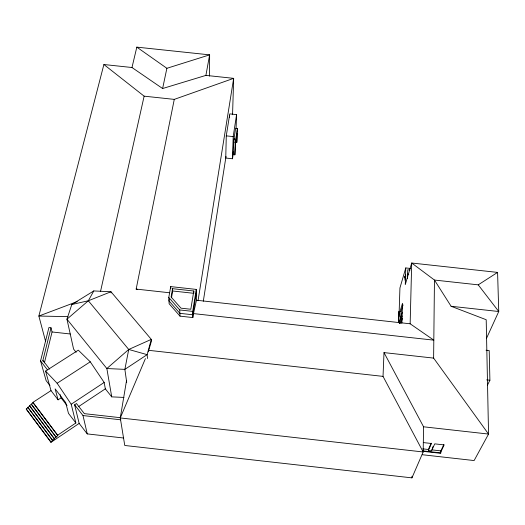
<?xml version="1.0" encoding="UTF-8"?>
<svg xmlns="http://www.w3.org/2000/svg" width="525" height="525" viewBox="0 0 525 525"><rect width="100%" height="100%" fill="white"/><g stroke="black" fill="none" stroke-linecap="round" stroke-linejoin="round"><path stroke-width="0.79" d="M209.567 76.112L209.626 54.862L136.822 47.132L131.985 67.515L162.612 88.528L205.905 75.39L233.664 78.35L232.562 114.706M422.513 451.277L440.665 453.318L440.882 450.89L443.822 444.603M422.218 454.722L474.114 460.556L488.552 434.07L433.624 358.102L434.457 280.048L411.705 263.018L405.28 284.596L405.773 267.934L410.517 268.452M440.672 452.32L444.143 444.911L434.726 443.855L431.583 450.844L428.367 450.483L428.38 449.485L431.163 443.185M433.624 358.102L384.005 352.603L423.577 426.799L423.17 451.973L411.941 477.868L124.76 445.476L120.271 417.939L126.486 380.842M411.941 477.868L411.981 476.254M236.099 128.225L236.578 114.621L229.766 113.892L226.275 135.857L225.757 158.032L232.483 158.753L233.113 154.632L233.527 141.921L235.62 128.257L237.398 128.448L236.933 141.245L236.729 142.59L235.554 142.465M193.482 313.596L196.448 300.228L196.271 289.413L170.723 286.604L168.774 297.485L169.142 303.752L180.009 316.142L192.839 317.559L193.482 313.596L433.814 340.154L410.15 323.794L411.705 263.018L497.582 272.403L498.75 311.515L486.537 338.271M229.491 117.646L229.55 115.244M407.459 278.493L407.702 269.798L410.077 270.06M404.887 280.14L405.07 278.768M404.952 277.915L405.005 276.255L405.123 278.591M405.372 274.995L405.188 276.367M407.361 275.218L407.308 276.878L407.334 275.166M401.894 323.092L402.504 303.325L400.03 311.502M232.483 158.753L233.192 136.598L236.578 114.621M233.317 153.261L233.369 151.725M233.52 147.125L233.861 142.492M398.554 322.429L398.902 311.902L399.053 311.397L401.015 311.614L403.042 304.92M398.678 322.737L399.053 311.397M399 316.614L399.932 287.982L405.773 267.934M399.512 323.348L399.591 320.919M399.65 323.367L399.742 320.532L402.222 312.421M400.778 319.134L401.015 311.614M233.113 154.632L234.878 154.822L235.325 142.118L237.398 128.448M236.729 142.59L237.064 133.33L235.41 144.244L234.878 154.822M145.405 358.608L120.271 417.939L423.17 451.973L383.027 376.379L384.005 352.603M404.978 277.968L405.136 276.55M234.216 140.155L234.458 138.593M203.3 301.245L226.012 156.424M198.03 300.713L233.664 78.35L174.274 99.382L144.132 96.16L103.891 64.522L38.863 316.043L45.668 341.69M192.839 317.559L192.701 311.384L196.271 289.413M196.33 292.871L192.78 314.77L179.891 313.346L168.978 300.917L169.253 299.368M193.804 291.014L190.811 309.251L180.981 308.168L171.091 296.96L172.561 288.678L193.804 291.014L193.85 293.317L172.686 290.988L172.561 288.678M171.485 297.747L172.686 290.988M205.905 75.39L209.626 54.862L166.884 68.296L136.822 47.132M76.151 352.308L73.598 349.112L66.951 319.187L71.8 304.513L88.338 300.766L128.73 349.466L124.865 369.37L126.702 382.351M137.714 289.61L136.159 289.085L174.274 99.382M162.612 88.528L166.884 68.296M100.551 291.349L144.132 96.16M44.402 362.86L52.06 331.964L51.01 327.79L48.923 327.554L40.563 360.951L46.115 380.599L49.98 385.606M43.26 361.751L42.886 360.406L51.01 327.79M148.267 351.848L151.456 341.027L151.305 339.386L110.972 291.762L93.778 290.935L71.8 304.513M399.853 323.341L402.111 315.991M400.844 323.446L402.432 318.301M428.367 450.483L431.465 443.494L423.327 442.582M432.219 448.448L433.164 446.348M487.423 385.238L489.904 380.244L489.208 350.562L486.058 350.214M123.972 397.425L111.733 396.867L106.851 368.537L66.951 319.187L88.338 300.766L93.778 290.935M128.73 349.466L106.851 368.537L124.865 369.37L147.125 354.651L151.305 339.386L128.73 349.466L147.125 354.651L147.512 358.523M120.422 417.697L84.348 413.648L76.486 403.554L74.629 404.788L79.15 423.399L50.984 442.319L50.853 441.879L54.39 438.972L54.259 438.533L29.597 405.648L33.088 402.819L32.937 402.353L51.01 390.62L45.563 371.09L78.304 350.155L90.254 361.804L104.167 382.449L105.328 388.841L111.733 396.867M54.259 438.533L57.796 435.625L57.665 435.186L75.862 422.979L71.197 404.243L57.14 383.263L45.563 371.09M78.77 406.481L105.328 388.841M71.197 404.243L104.167 382.449M51.01 390.62L58.085 399.833L61.084 397.865L60.25 394.721M52.69 440.646L28.074 407.761L27.923 407.295L29.748 406.114L29.597 405.648M50.984 442.319L26.401 409.402L26.25 408.942L28.074 407.761M57.14 383.263L90.254 361.804M423.577 426.799L488.552 434.07L486.202 319.725L451.106 306.278L434.457 280.048L478.229 284.845L497.582 272.403M88.338 300.766L110.972 291.762L111.136 292.904M77.195 301.613L38.863 316.043L67.915 316.641M103.891 64.522L131.985 67.515M226.275 135.857L233.192 136.598M233.527 141.921L235.325 142.118M407.216 274.201L408.791 274.372M451.106 306.278L498.75 311.515L478.229 284.845M136.159 289.085L169.444 292.753M196.448 300.228L410.15 323.794M168.774 297.485L179.747 309.953L192.701 311.384M486.695 379.883L489.904 380.244M52.06 331.964L70.252 333.985M148.903 350.352L383.027 376.379M422.769 448.855L428.38 449.485M431.596 449.846L440.882 450.89M422.697 450.85L440.869 452.891M74.629 404.788L83.002 415.557L120.829 419.81M79.15 423.399L87.262 433.906L123.697 438.014M42.886 360.406L49.685 369.134M40.563 360.951L47.532 369.922M61.084 397.865L67.029 405.576M75.862 422.979L68.473 413.359L65.691 402.583L55.112 388.861L58.085 399.833M32.937 402.353L57.665 435.186M33.088 402.819L57.796 435.625M31.27 404.001L55.965 436.859M31.415 404.467L56.096 437.299M29.748 406.114L54.39 438.972M27.923 407.295L52.553 440.206M26.25 408.942L50.853 441.879M83.002 415.557L87.262 433.906M170.723 286.604L170.835 288.684M179.747 309.953L180.009 316.142"/></g></svg>
